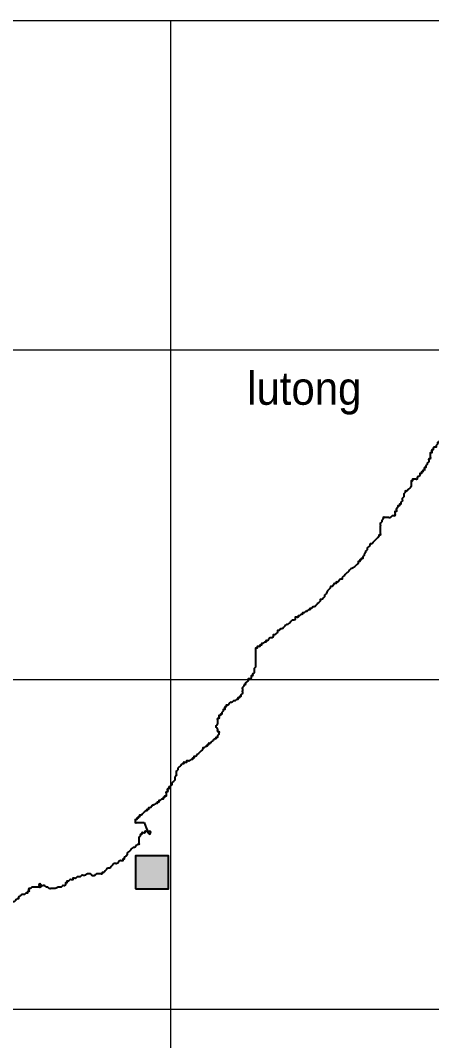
# Model space of a CAD drawing. Header units: metres. Extents: x -400 to 2000400, y -400 to 948520.
# Drawn here: x 1254517 to 1379183, y 290428 to 600000 of the extents above; entities that cross this region are included whole.
import ezdxf
from ezdxf.enums import TextEntityAlignment as Align

# ---------------------------------------------------------------- set-up
doc = ezdxf.new("R2010")
doc.units = ezdxf.units.M
doc.header["$LTSCALE"] = 1600
for name, color, linetype, lineweight in [('1', 7, 'Continuous', 25), ('2', 7, 'Continuous', 25), ('3', 7, 'Continuous', 13)]:
    doc.layers.add(name, color=color, linetype=linetype, lineweight=lineweight)

msp = doc.modelspace()

# ---------------------------------------------------------------- hatches: boundary and pattern name
at = {"layer": '2'}
msp.add_hatch(color=256, dxfattribs=at).paths.add_polyline_path([(1289438, 336477), (1299438, 336477), (1299438, 346477), (1289438, 346477)])

# ---------------------------------------------------------------- linework, layer by layer
at = {"layer": '1'}
for points in [[(1382774, 499029), (1382774, 498584), (1383219, 498139), (1383219, 497694), (1383219, 497249), (1383219, 496804), (1383219, 496358), (1383219, 495913), (1383219, 495468), (1383219, 495023), (1383664, 494578), (1383664, 494133), (1383664, 493688), (1384109, 493242), (1384109, 492797), (1384554, 492352), (1384999, 491907), (1384999, 491462), (1385444, 491462), (1385444, 491017), (1385444, 490572), (1385444, 490126), (1385889, 489681), (1385889, 489236), (1385444, 488791), (1385444, 488346), (1384999, 487901), (1384999, 487456), (1384999, 487010), (1384999, 486565), (1384554, 486120), (1384554, 485675), (1384554, 485230), (1384554, 484785), (1384554, 484339), (1384109, 483894), (1384109, 483449), (1384109, 483004), (1384109, 482559), (1384109, 482114), (1383664, 482114), (1383664, 481669), (1383664, 481223), (1383219, 481223), (1383219, 480778), (1382774, 480333), (1382774, 479888), (1382774, 479443), (1382774, 478998), (1382774, 478553), (1382774, 478107), (1382774, 477662), (1382774, 477217), (1382774, 476772), (1382774, 476327), (1382774, 475882), (1382774, 475436), (1382774, 474991), (1382774, 474546), (1382329, 474101), (1382329, 473656), (1382329, 473211), (1381884, 473211), (1381884, 472766), (1381439, 472320), (1381439, 471875), (1380994, 471875), (1380994, 471430), (1380549, 470985), (1380549, 470540), (1380104, 470540), (1379659, 470095), (1379659, 469650), (1379214, 469650), (1379214, 469204), (1379214, 468759), (1378769, 468759), (1378769, 468314), (1378769, 467869), (1378769, 467424), (1378769, 466979), (1378324, 466979), (1378324, 466534), (1378324, 466088), (1377879, 465643), (1377879, 465198), (1377434, 464753), (1377434, 464308), (1376990, 464308), (1376990, 463863), (1376990, 463417)], [(1376990, 463417), (1376545, 463417), (1376545, 462972), (1376100, 462972), (1376100, 462527), (1375655, 462527), (1375655, 462082), (1375210, 461637), (1374765, 461192), (1374765, 460747), (1374320, 460747), (1373875, 460747), (1373430, 460747), (1373430, 460301), (1372985, 460301), (1373430, 460301)], [(1372985, 460301), (1372985, 458966), (1372985, 458521), (1372540, 458076), (1372095, 457631), (1371650, 457185), (1371205, 457185), (1371205, 456740), (1370760, 456295), (1370760, 455850), (1370760, 455405), (1370315, 454960), (1370315, 454514), (1370315, 454069), (1369870, 453624), (1369870, 453179), (1369425, 453179), (1369425, 452734), (1368980, 452734), (1368980, 452289), (1368535, 451844), (1368535, 451398), (1368535, 450953), (1368090, 450953), (1368090, 450508), (1368090, 450063), (1368090, 449618), (1367645, 449618), (1367200, 449618), (1366755, 449173), (1365865, 449173), (1365420, 449173), (1364975, 449173), (1364530, 449173), (1364530, 448728), (1364085, 448282), (1364085, 447837), (1363640, 447392), (1363640, 446947), (1363640, 446502), (1363640, 446057), (1363640, 445612), (1363640, 445166), (1363640, 444721), (1363640, 444276), (1363640, 443831), (1363195, 443831), (1363195, 443386), (1362750, 442941), (1362305, 442495), (1361860, 442050), (1361415, 441605), (1360970, 441160), (1360525, 441160), (1360525, 440715), (1360080, 440270), (1359635, 439825), (1359635, 439379), (1359190, 438934), (1359190, 438489), (1358745, 438044), (1358745, 437599), (1358300, 437154), (1358300, 436709), (1357855, 436709), (1357855, 436263), (1357410, 436263), (1357410, 435818), (1356965, 435818), (1356965, 435373), (1356520, 434928), (1356076, 434483), (1355631, 434038), (1354741, 433592), (1354296, 433147), (1353851, 432702), (1353406, 432257), (1352961, 431812), (1352516, 431367), (1352071, 430922), (1352071, 430476), (1351626, 430476), (1351181, 430031), (1350736, 429586), (1350291, 429586), (1350291, 429141), (1349846, 429141), (1349401, 428696), (1348956, 428251), (1348511, 428251), (1348511, 427806)], [(1348511, 427806), (1348066, 427360), (1347621, 426915), (1347176, 426025), (1346731, 425580), (1346731, 425135), (1346286, 424690), (1345841, 424244), (1345396, 424244), (1345396, 423799), (1344951, 423354), (1344506, 422909), (1344061, 422464), (1343616, 422019), (1343171, 422019), (1342726, 421573), (1342281, 421573), (1342281, 421128), (1341836, 421128), (1341391, 420683), (1340946, 420683), (1340501, 420238), (1340056, 420238), (1340056, 419793), (1339611, 419793), (1339166, 419348), (1338721, 419348), (1338721, 418903), (1337831, 418903), (1337831, 418457), (1337386, 418012), (1336941, 418012), (1336496, 417567), (1336051, 417122), (1335607, 416677), (1335162, 416677), (1334717, 416232), (1334272, 415787), (1333827, 415341), (1333382, 415341), (1332937, 414896), (1332492, 414896), (1332492, 414451), (1332047, 414006), (1331602, 413561), (1331157, 413561), (1331157, 413116), (1330712, 412670), (1330267, 412670), (1329822, 412225), (1329377, 411780), (1328932, 411780), (1328932, 411335), (1328487, 411335), (1328042, 410890), (1327597, 410890), (1327597, 410445), (1327152, 410445), (1327152, 410000), (1326707, 410000), (1326262, 410000), (1326262, 409554), (1325817, 409554), (1325817, 409109), (1325817, 408664), (1325817, 408219), (1325817, 407774), (1325817, 407329), (1325817, 406884), (1325817, 406438), (1325817, 405993), (1325817, 405548), (1325817, 405103), (1325817, 404658), (1325817, 404213), (1325817, 403768), (1325372, 403322), (1325372, 402877), (1325372, 402432), (1325372, 401987), (1324927, 401542), (1324927, 401097), (1324482, 401097), (1324482, 400651), (1324037, 400206), (1323592, 400206), (1323592, 399761), (1323147, 399316), (1322702, 398871), (1322702, 398426), (1322257, 398426)], [(1322257, 398426), (1322257, 397981), (1321812, 397535), (1321812, 397090), (1321812, 396645), (1321812, 396200), (1321812, 395755), (1321367, 395310), (1321367, 394865), (1320922, 394865), (1320922, 394419), (1320477, 394419), (1320477, 393974), (1320032, 393974), (1319587, 393529), (1319142, 393529), (1318697, 393084), (1318252, 393084), (1317807, 392639), (1317362, 392194), (1316917, 392194), (1316917, 391748), (1316472, 391748), (1316472, 391303), (1316472, 390858), (1316027, 390858), (1316027, 390413), (1315582, 389968), (1315582, 389523), (1315137, 389523), (1315137, 389078), (1314693, 389078), (1314693, 388632), (1314693, 388187), (1314248, 388187), (1314248, 387742), (1314248, 387297), (1314248, 386852), (1314248, 386407), (1313803, 385962), (1313803, 385516), (1314248, 385071), (1314248, 384626), (1314248, 384181), (1314693, 384181), (1314693, 383736), (1314693, 383291), (1314248, 382846), (1314248, 382400), (1313803, 382400), (1313803, 381955), (1313358, 381955), (1312913, 381510), (1312468, 381065), (1312023, 380620), (1311578, 380620), (1311578, 380175), (1311133, 380175), (1311133, 379729), (1310688, 379729), (1310243, 379284), (1309798, 379284), (1309798, 378839), (1309353, 378394), (1308908, 377949), (1308463, 377504), (1308018, 377059), (1307573, 376613), (1307128, 376613), (1307128, 376168), (1306683, 376168), (1306683, 375723), (1306238, 375723), (1305793, 375278), (1305348, 375278), (1304903, 375278), (1304903, 374833), (1304458, 374833), (1304013, 374833), (1304013, 374388), (1303568, 374388), (1303123, 373943), (1302678, 373497), (1302233, 373052), (1302233, 372607), (1301788, 372162), (1301788, 371717), (1301788, 371272), (1301788, 370827), (1301343, 370381), (1301343, 369936)], [(1301343, 369936), (1301343, 369491), (1300898, 369046), (1300453, 368601), (1300453, 368156), (1300008, 367710), (1299563, 367265), (1299563, 366820), (1299118, 366820), (1299118, 366375), (1299118, 365930), (1298673, 365930), (1298673, 365485), (1298673, 365040), (1298673, 364594), (1298228, 364594), (1298228, 364149), (1297783, 364149), (1297783, 363704), (1297338, 363704), (1296893, 363259), (1296448, 363259), (1296448, 362814), (1296003, 362814), (1296003, 362369), (1295558, 362369), (1295113, 361924), (1294668, 361924), (1294223, 361478), (1293779, 361033), (1293334, 361033), (1293334, 360588), (1292889, 360588), (1292889, 360143), (1292444, 360143), (1291999, 359698), (1291554, 359253), (1291109, 358807), (1290664, 358807), (1290664, 358362), (1290219, 358362), (1290219, 357917), (1289774, 357917), (1289774, 357472), (1289329, 357472), (1289329, 357027), (1289329, 356582), (1289774, 356582), (1290219, 356582), (1290664, 356582), (1291109, 356582), (1291554, 356582), (1291999, 356582)], [(1291999, 356582), (1294001, 353465), (1294001, 353911), (1293556, 353911), (1293111, 353911), (1292666, 353911), (1292221, 353911), (1292221, 353465), (1291776, 353465), (1291331, 353465), (1291331, 353020), (1290886, 353020), (1290886, 352575), (1290441, 352130), (1290441, 351685), (1290441, 351240), (1290441, 350795), (1290441, 350349), (1290441, 349904), (1289996, 349904), (1289551, 349459), (1289106, 349014), (1288661, 349014), (1288216, 348569), (1287771, 348124), (1287327, 347679), (1286882, 347233), (1286882, 346788), (1286437, 346343), (1285992, 345898), (1285992, 345453), (1285547, 345453), (1285547, 345008), (1285102, 345008), (1284657, 345008), (1284212, 344562), (1283767, 344117), (1282877, 344117), (1282432, 343672), (1281987, 343227), (1281542, 342782), (1281097, 342782), (1280652, 342337), (1280207, 341892), (1279762, 341446), (1279317, 341446), (1279317, 341001), (1278872, 341001), (1278427, 341001), (1277537, 341001), (1277092, 340556), (1276202, 340556), (1275757, 341001), (1275312, 341001), (1274867, 341001), (1273977, 340556), (1273532, 340556), (1273087, 340556), (1272642, 340111), (1272197, 340111), (1271752, 340111), (1271307, 339666), (1270862, 339666), (1270417, 339666), (1270417, 339221), (1269972, 339221), (1269527, 339221), (1269082, 338776), (1268637, 338776), (1268637, 338330), (1268192, 338330), (1268192, 337885), (1267747, 337440), (1267302, 337440), (1266857, 336995), (1266413, 336995), (1265968, 336995), (1265078, 336550), (1264633, 336550), (1263743, 336550), (1263298, 336550), (1262853, 336995), (1262408, 336995), (1261963, 337440), (1261073, 337440), (1260628, 337885), (1260183, 337885), (1260183, 337440), (1260628, 337440), (1260628, 336995), (1260183, 336995)], [(1260183, 336995), (1259738, 336995), (1259293, 336995), (1258848, 336995), (1258403, 336995), (1257958, 336995), (1257513, 336550), (1257068, 336550), (1257068, 336105), (1257068, 335660), (1256623, 335660), (1256623, 335214), (1256178, 335214), (1255733, 334769), (1255288, 334769), (1254398, 334324), (1253953, 333879), (1253953, 333434), (1253508, 333434), (1253063, 332989), (1252618, 332543), (1252173, 332543), (1251728, 332543), (1251283, 332989), (1250838, 332989), (1250393, 332989), (1249948, 332989), (1249058, 332989), (1248613, 332989), (1248168, 332989), (1247723, 332989), (1247278, 332989), (1246833, 332989), (1246388, 332989), (1245943, 332989), (1245943, 332543), (1245499, 332543), (1245054, 332543), (1244609, 332543), (1244609, 332098), (1244164, 332098), (1243719, 332098), (1243274, 332098), (1242829, 331653), (1242384, 331653), (1241939, 331653), (1241494, 331653), (1241049, 331208), (1240604, 331208), (1240159, 331208), (1239714, 331208), (1239714, 330763), (1239269, 330763), (1238824, 330318), (1238379, 329873), (1238379, 329427), (1237934, 329427), (1237934, 328982), (1237489, 328982), (1237044, 328982), (1237044, 328537), (1236599, 328537), (1236154, 328537), (1235709, 328537), (1235264, 328537), (1234374, 328537), (1233484, 328537), (1233039, 328537), (1232594, 328537), (1232149, 328537), (1231704, 328092), (1231259, 328092), (1230814, 327647), (1230369, 327647), (1229924, 327202), (1229479, 327202), (1229034, 326757), (1228589, 326757), (1228144, 326311), (1227699, 326311), (1227254, 326311), (1226809, 325866), (1226364, 325866), (1225919, 325421), (1225474, 325421), (1225030, 325421), (1225030, 324976), (1224585, 324976), (1224140, 324531), (1223695, 324531), (1223250, 324086)]]:
    msp.add_spline(points, degree=3, dxfattribs=at)
at = {"layer": '2'}
msp.add_lwpolyline([(1289438, 336477), (1299438, 336477), (1299438, 346477), (1289438, 346477)], close=True, dxfattribs=at)
at = {"layer": '3'}
for p, q in [((900000, 600000), (2000000, 600000)), ((1300000, 600000), (1300000, 0)), ((900000, 500000), (2000000, 500000)), ((900000, 400000), (2000000, 400000)), ((900000, 300000), (1600000, 300000))]:
    msp.add_line(p, q, dxfattribs=at)

# ---------------------------------------------------------------- texts
at = {"layer": '2', "width": 0.95}
msp.add_text('lutong', height=10000, dxfattribs=at).set_placement((1340586, 483365), align=Align.CENTER)

doc.saveas('drawing.dxf')
